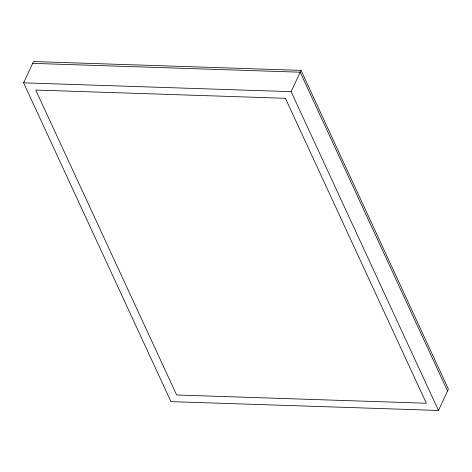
<?xml version="1.0" encoding="UTF-8"?>
<svg xmlns="http://www.w3.org/2000/svg" width="472" height="472" viewBox="0 0 472 472"><rect width="100%" height="100%" fill="white"/><g stroke="black" fill="none" stroke-linecap="round" stroke-linejoin="round"><path stroke-width="0.71" d="M23.6 82.824L33.524 61.537L301.047 70.375L448.4 389.176L438.476 410.463L170.952 401.625L23.6 82.824L291.124 91.662L438.476 410.463M291.124 91.662L301.047 70.375M32.674 63.366L300.198 72.204L447.55 391.005M285.412 98.294L35.719 90.046L176.664 394.987L426.358 403.236L285.412 98.294"/></g></svg>
